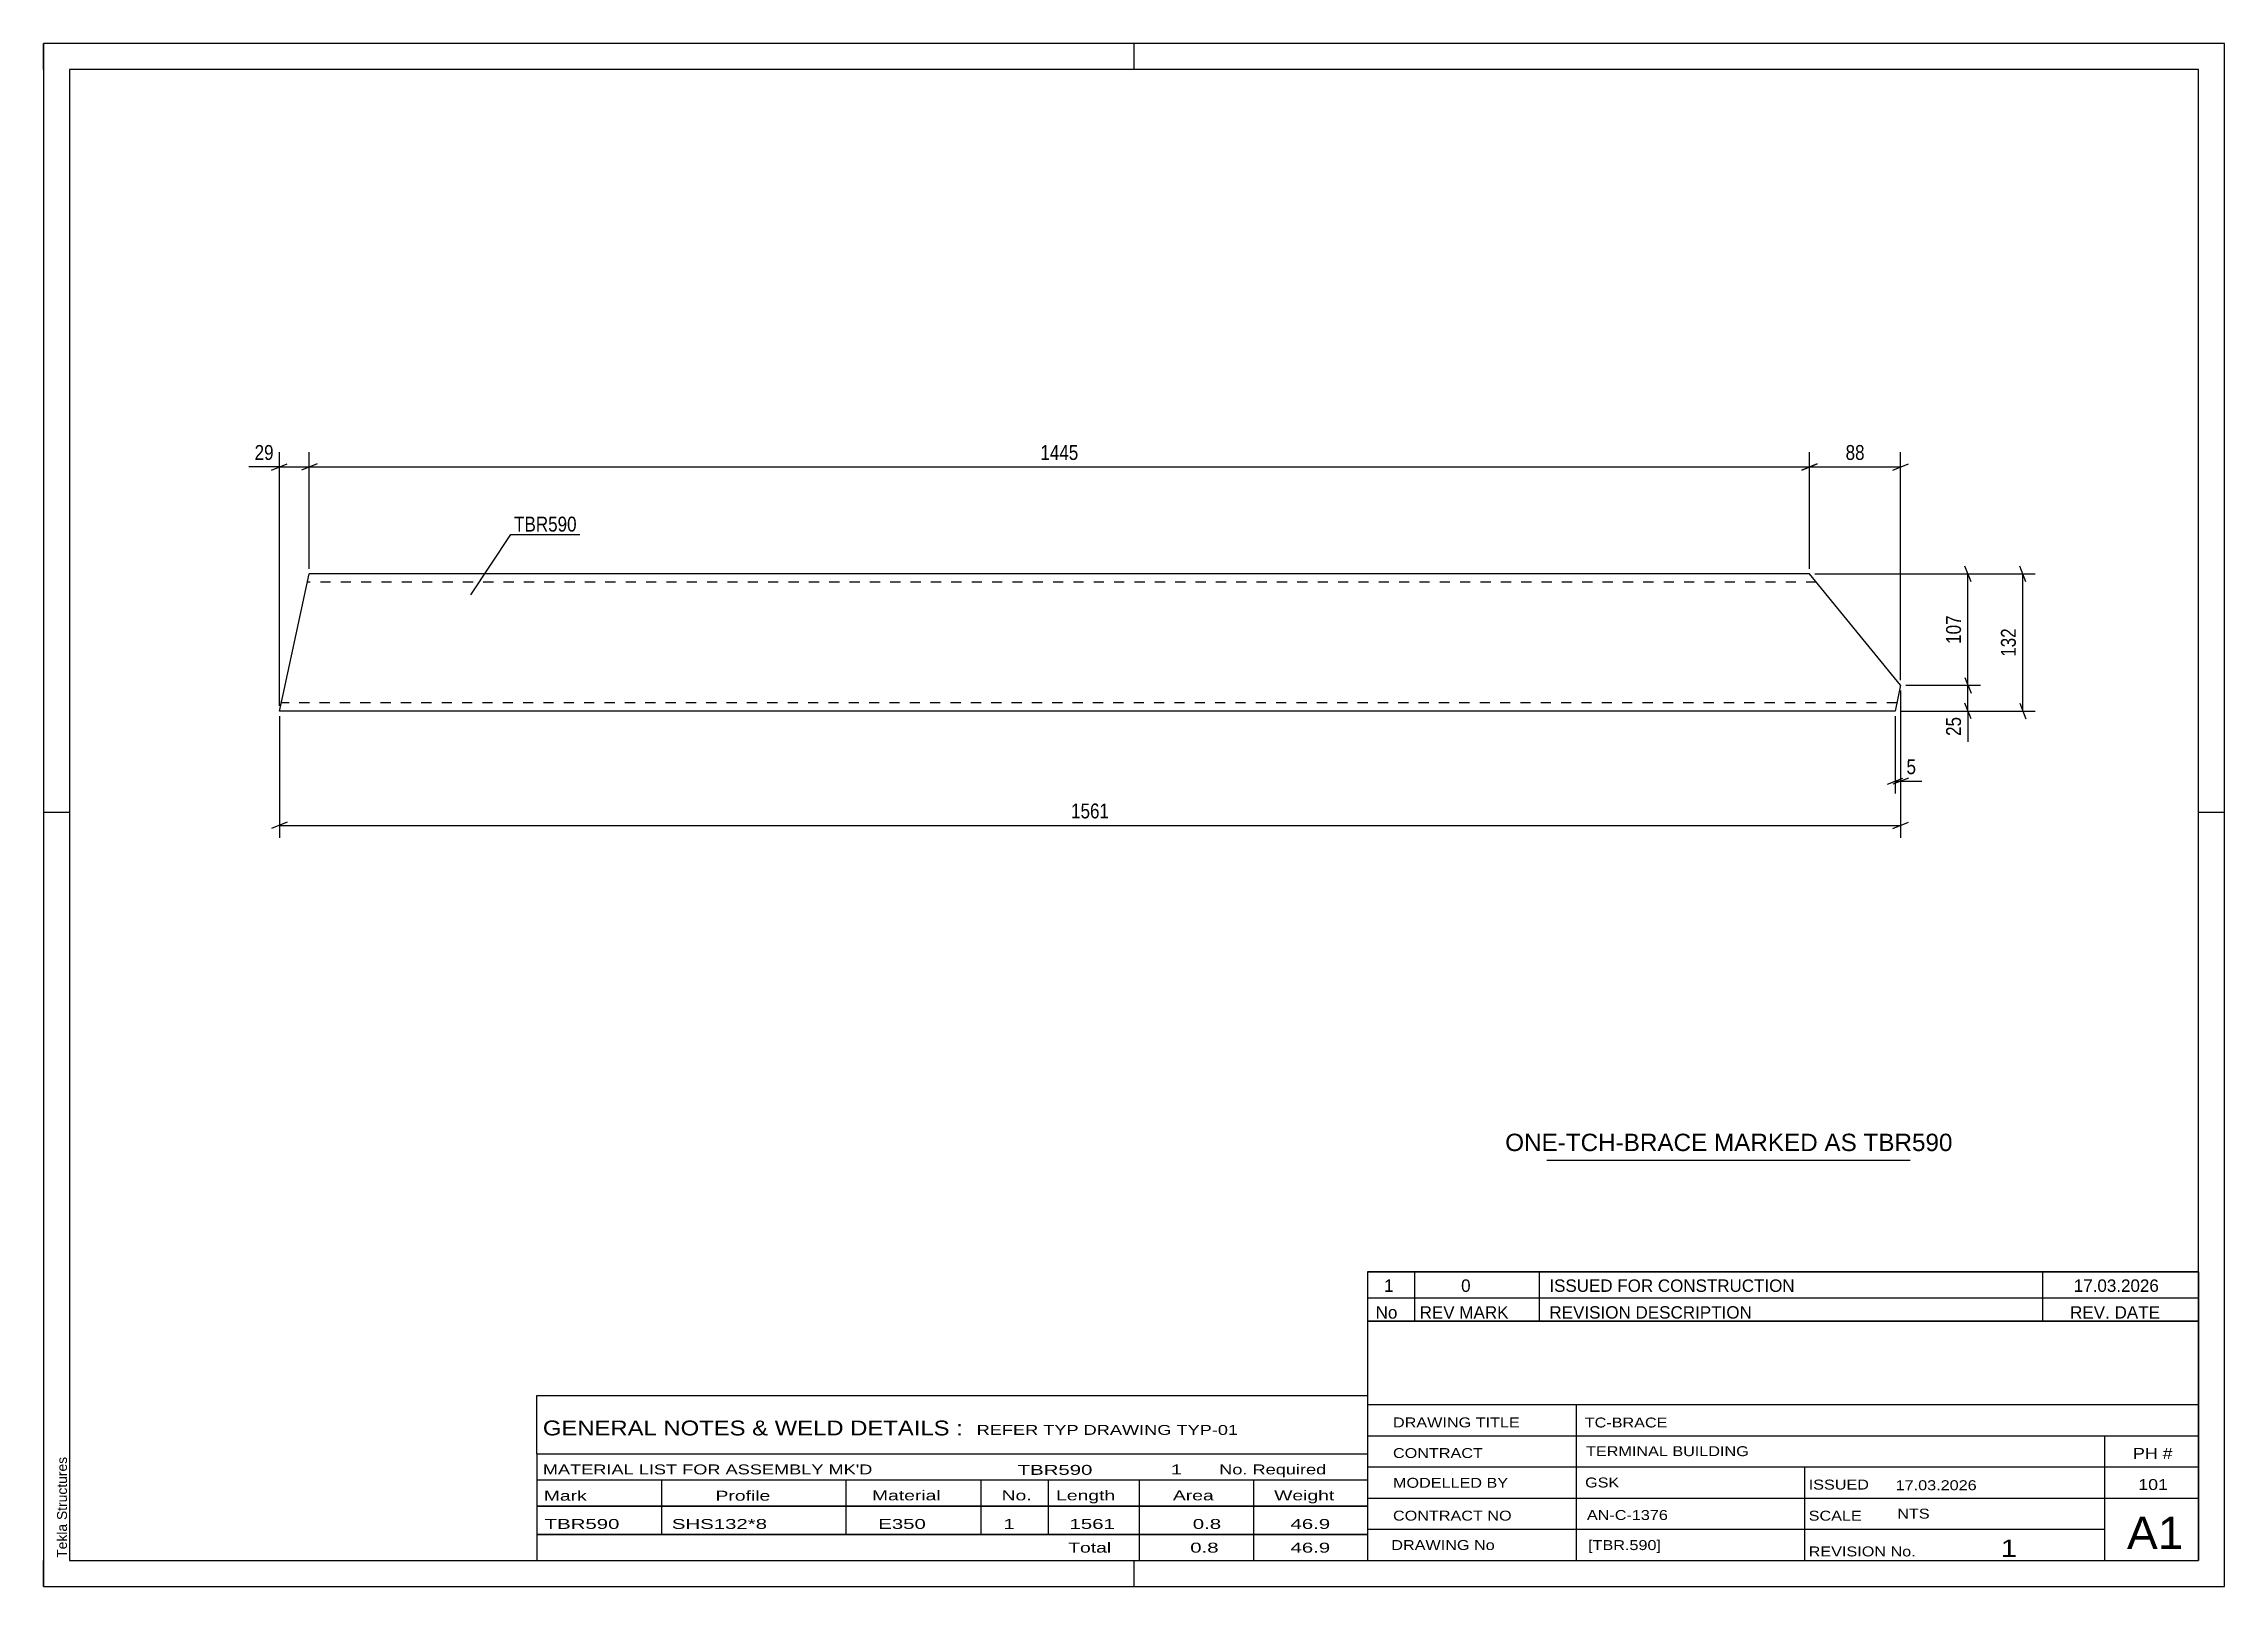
# Paper-space layout 'Layout1' of a CAD drawing. Header units: millimetres. Extents: x 0 to 420, y 0 to 297.
# The model-space entities are those that its viewports show. They can reach past a viewport. Long polylines and large blocks are cut down to what shows.
import ezdxf

# ---------------------------------------------------------------- set-up
doc = ezdxf.new("R2010")
doc.units = ezdxf.units.MM
doc.linetypes.add('DXK_LINE_DOT2', pattern=[3.9198, 1.9599, -1.9599])
doc.layers.add('Viewport layer', color=7, linetype='Continuous', plot=False)
doc.styles.add('Arial', font='ARIAL.TTF', dxfattribs={"height": 0.2})
doc.styles.add('Arial Narrow', font='ARIALN.TTF', dxfattribs={"height": 0.2})

# ---------------------------------------------------------------- blocks, each defined once
blk = doc.blocks.new('Unknown-584891435-1162')
at = {"color": 5, "linetype": 'Continuous'}
for p, q in [((420, 297), (0, 297)), ((0, 297), (0, 0)), ((0, 292), (0, 297)), ((210, 292), (210, 297)), ((420, 0), (420, 297)), ((415, 292), (5, 292)), ((5, 292), (5, 5)), ((415, 5), (415, 292)), ((5, 149), (0, 149)), ((420, 149), (415, 149)), ((0, 0), (0, 5)), ((5, 5), (415, 5)), ((210, 0), (210, 5)), ((0, 0), (420, 0))]:
    blk.add_line(p, q, dxfattribs=at)
at = {"color": 174, "linetype": 'Continuous', "style": 'Arial'}
blk.add_text('Tekla Structures', height=1.9102, rotation=90, dxfattribs=at).set_placement((4.5, 5.5))
blk = doc.blocks.new('Part-584891435-1271 - 1253')
at = {"color": 2, "linetype": 'Continuous'}
for p, q in [((46.11, 171.7), (51.16, 194.9)), ((340.1, 194.9), (51.16, 194.9)), ((357.65, 173.48), (340.1, 194.9)), ((357.65, 173.48), (356.59, 168.5)), ((45.42, 168.5), (46.11, 171.7)), ((356.59, 168.5), (45.42, 168.5))]:
    blk.add_line(p, q, dxfattribs=at)
at = {"color": 7, "linetype": 'DXK_LINE_DOT2'}
for p, q in [((341.41, 193.3), (50.81, 193.3)), ((45.47, 168.74), (46.11, 171.7)), ((45.77, 170.1), (45.79, 170.22)), ((356.93, 170.1), (45.77, 170.1))]:
    blk.add_line(p, q, dxfattribs=at)
blk = doc.blocks.new('StraightDimension-584891435-2031 - 1253')
at = {"color": 7, "linetype": 'Continuous'}
for p, q in [((357.65, 172.48), (357.65, 144.1)), ((45.42, 167.5), (45.42, 144.1)), ((46.92, 147.1), (43.92, 145.9)), ((356.15, 145.9), (359.15, 147.1)), ((45.42, 146.5), (357.65, 146.5))]:
    blk.add_line(p, q, dxfattribs=at)
at = {"color": 0}
blk.add_wipeout([(205.79, 147.25), (205.79, 151.45), (197.28, 151.45), (197.28, 147.25)], dxfattribs=at)
at = {"color": 3, "style": 'Arial Narrow'}
blk.add_text('1561', height=2.863, dxfattribs=at).set_placement((197.88, 147.85))
blk = doc.blocks.new('StraightDimension-584891435-1760 - 1253')
at = {"color": 7, "linetype": 'Continuous'}
for p, q in [((43.92, 214.91), (46.92, 216.11)), ((45.42, 169.5), (45.42, 218.36)), ((45.42, 215.51), (51.16, 215.51)), ((52.66, 216.11), (49.66, 214.91)), ((51.16, 195.9), (51.16, 218.36))]:
    blk.add_line(p, q, dxfattribs=at)
at = {"color": 0}
blk.add_wipeout([(44.89, 216.26), (44.89, 220.46), (40.04, 220.46), (40.04, 216.26)], dxfattribs=at)
at = {"color": 7, "linetype": 'Continuous'}
blk.add_line((45.42, 215.51), (39.51, 215.51), dxfattribs=at)
blk.add_line((45.42, 215.51), (39.51, 215.51), dxfattribs=at)
at = {"color": 3, "style": 'Arial Narrow'}
blk.add_text('29', height=2.863, dxfattribs=at).set_placement((40.64, 216.86))
blk = doc.blocks.new('StraightDimension-584891435-1758 - 1253')
at = {"color": 7, "linetype": 'Continuous'}
for p, q in [((341.6, 216.11), (338.6, 214.91)), ((340.1, 195.9), (340.1, 218.36)), ((340.1, 215.51), (357.65, 215.51)), ((356.15, 214.91), (359.15, 216.11)), ((357.65, 174.48), (357.65, 218.36))]:
    blk.add_line(p, q, dxfattribs=at)
at = {"color": 0}
blk.add_wipeout([(351.3, 216.26), (351.3, 220.46), (346.45, 220.46), (346.45, 216.26)], dxfattribs=at)
at = {"color": 3, "style": 'Arial Narrow'}
blk.add_text('88', height=2.863, dxfattribs=at).set_placement((347.05, 216.86))
blk = doc.blocks.new('StraightDimension-584891435-1759 - 1253')
at = {"color": 7, "linetype": 'Continuous'}
for p, q in [((52.66, 216.11), (49.66, 214.91)), ((51.16, 195.9), (51.16, 218.36)), ((51.16, 215.51), (340.1, 215.51)), ((338.6, 214.91), (341.6, 216.11)), ((340.1, 195.9), (340.1, 218.36))]:
    blk.add_line(p, q, dxfattribs=at)
at = {"color": 0}
blk.add_wipeout([(199.89, 216.26), (199.89, 220.46), (191.37, 220.46), (191.37, 216.26)], dxfattribs=at)
at = {"color": 3, "style": 'Arial Narrow'}
blk.add_text('1445', height=2.863, dxfattribs=at).set_placement((191.97, 216.86))
blk = doc.blocks.new('StraightDimension-584891435-2003 - 1253')
at = {"color": 7, "linetype": 'Continuous'}
for p, q in [((357.65, 172.48), (357.65, 152.61)), ((356.59, 167.5), (356.59, 152.61)), ((355.09, 154.41), (358.09, 155.61)), ((359.15, 155.61), (356.15, 154.41)), ((356.59, 155.01), (357.65, 155.01))]:
    blk.add_line(p, q, dxfattribs=at)
at = {"color": 0}
blk.add_wipeout([(361.2, 155.76), (361.2, 159.96), (358.18, 159.96), (358.18, 155.76)], dxfattribs=at)
at = {"color": 7, "linetype": 'Continuous'}
blk.add_line((357.65, 155.01), (361.73, 155.01), dxfattribs=at)
blk.add_line((357.65, 155.01), (361.73, 155.01), dxfattribs=at)
at = {"color": 3, "style": 'Arial Narrow'}
blk.add_text('5', height=2.86, dxfattribs=at).set_placement((358.78, 156.36))
blk = doc.blocks.new('StraightDimension-584891435-2344 - 1253')
at = {"color": 7, "linetype": 'Continuous'}
for p, q in [((341.1, 194.9), (373.02, 194.9)), ((371.22, 193.4), (370.02, 196.4)), ((370.62, 173.48), (370.62, 194.9)), ((358.65, 173.48), (373.02, 173.48)), ((370.02, 174.98), (371.22, 171.98))]:
    blk.add_line(p, q, dxfattribs=at)
at = {"color": 0}
blk.add_wipeout([(369.87, 187.53), (365.67, 187.53), (365.67, 180.85), (369.87, 180.85)], dxfattribs=at)
at = {"color": 3, "style": 'Arial Narrow'}
blk.add_text('107', height=2.863, rotation=90.0002, dxfattribs=at).set_placement((369.27, 181.45))
blk = doc.blocks.new('StraightDimension-584891435-2345 - 1253')
at = {"color": 7, "linetype": 'Continuous'}
for p, q in [((358.65, 173.48), (373.02, 173.48)), ((370.02, 174.98), (371.22, 171.98)), ((370.62, 168.5), (370.62, 173.48)), ((357.59, 168.5), (373.02, 168.5)), ((371.22, 167), (370.02, 170))]:
    blk.add_line(p, q, dxfattribs=at)
at = {"color": 0}
blk.add_wipeout([(369.87, 167.97), (365.67, 167.97), (365.67, 163.12), (369.87, 163.12)], dxfattribs=at)
at = {"color": 7, "linetype": 'Continuous'}
blk.add_line((370.62, 168.5), (370.62, 162.59), dxfattribs=at)
blk.add_line((370.62, 168.5), (370.62, 162.59), dxfattribs=at)
at = {"color": 3, "style": 'Arial Narrow'}
blk.add_text('25', height=2.863, rotation=90.0002, dxfattribs=at).set_placement((369.27, 163.72))
blk = doc.blocks.new('StraightDimension-584891435-2374 - 1253')
at = {"color": 7, "linetype": 'Continuous'}
for p, q in [((341.1, 194.9), (383.58, 194.9)), ((381.78, 193.4), (380.58, 196.4)), ((381.18, 168.5), (381.18, 194.9)), ((357.59, 168.5), (383.58, 168.5)), ((380.58, 170), (381.78, 167))]:
    blk.add_line(p, q, dxfattribs=at)
at = {"color": 0}
blk.add_wipeout([(380.43, 185.04), (376.23, 185.04), (376.23, 178.36), (380.43, 178.36)], dxfattribs=at)
at = {"color": 3, "style": 'Arial Narrow'}
blk.add_text('132', height=2.863, rotation=90.0002, dxfattribs=at).set_placement((379.83, 178.96))
blk = doc.blocks.new('Unknown-584891435-2425')
at = {"color": 7, "linetype": 'Continuous'}
for p, q in [((255, 51.05), (255, 5)), ((255, 51.05), (415, 51.05)), ((415, 51), (415, 5)), ((255, 35), (415, 35)), ((295.14, 35), (295.14, 5)), ((255, 29), (415, 29)), ((397, 5.05), (397, 29.05)), ((255, 23), (415, 23)), ((339.14, 23), (339.14, 5)), ((255, 17), (415, 17)), ((255, 11), (397, 11)), ((255, 5), (415, 5))]:
    blk.add_line(p, q, dxfattribs=at)
at = {"color": 7, "style": 'Arial Narrow'}
for s, height, width, p in [('DRAWING TITLE', 1.9089, 1.425378, (259.88, 30.61)), ('TC-BRACE', 1.909, 1.425378, (296.81, 30.59)), ('CONTRACT', 1.909, 1.425378, (259.88, 24.71)), ('TERMINAL BUILDING', 1.9089, 1.425378, (297.06, 25.07)), ('MODELLED BY', 1.9089, 1.425378, (259.88, 18.98)), ('GSK', 1.909, 1.425378, (296.88, 19.04)), ('ISSUED', 1.909, 1.425378, (339.94, 18.64)), ('17.03.2026', 1.909, 1.425378, (356.69, 18.52)), ('CONTRACT NO', 1.9089, 1.425378, (259.88, 12.66)), ('AN-C-1376', 1.909, 1.425378, (297.23, 12.78)), ('SCALE', 1.909, 1.425378, (339.94, 12.65)), ('A1', 6.204, 1.25, (401.24, 7.2)), ('DRAWING No', 1.909, 1.425378, (259.56, 7)), ('[TBR.590]', 1.909, 1.425378, (297.46, 6.99)), ('1', 3.34, 1.5, (376.91, 5.68)), ('REVISION No.', 1.9089, 1.425378, (339.94, 5.77))]:
    blk.add_text(s, height=height, dxfattribs=dict(at, width=width)).set_placement(p)
at = {"color": 7, "linetype": 'Continuous', "style": 'Arial Narrow'}
for s, height, width, p in [('PH #', 2.1, 1.42538, (402.4, 24.55)), ('101', 2.1, 1.42538, (403.41, 18.55)), ('NTS', 1.909, 1.425378, (357, 13.05))]:
    blk.add_text(s, height=height, dxfattribs=dict(at, width=width)).set_placement(p)
blk = doc.blocks.new('Unknown-584891435-2426')
at = {"color": 7, "linetype": 'Continuous'}
for p, q in [((255, 60.55), (415, 60.55)), ((415, 60.55), (255, 60.55)), ((255, 60.55), (255, 55.55)), ((264, 60.55), (264, 55.55)), ((288, 60.55), (288, 55.55)), ((385, 60.55), (385, 55.55)), ((415, 60.55), (415, 55.55)), ((255, 55.55), (415, 55.55)), ((255, 55.55), (255, 51.05)), ((255, 55.55), (415, 55.55)), ((264, 55.55), (264, 51.05)), ((288, 55.55), (288, 51.05)), ((385, 55.55), (385, 51.05)), ((415, 55.55), (415, 51.05)), ((415, 51.05), (255, 51.05))]:
    blk.add_line(p, q, dxfattribs=at)
at = {"color": 7, "linetype": 'Continuous', "style": 'Arial Narrow'}
for s, height, width, p in [('1', 2.39, 1.196471, (258.16, 56.7)), ('0', 2.39, 1.196471, (273, 56.7)), ('ISSUED FOR CONSTRUCTION', 2.3861, 1.196471, (290, 56.7)), ('17.03.2026', 2.386, 1.196471, (391, 56.7)), ('No', 2.386, 1.2, (256.54, 51.55)), ('REV MARK', 2.386, 1.2, (265, 51.55)), ('REVISION DESCRIPTION', 2.3861, 1.2, (290, 51.55)), ('REV. DATE', 2.386, 1.2, (390.28, 51.55))]:
    blk.add_text(s, height=height, dxfattribs=dict(at, width=width)).set_placement(p)
blk = doc.blocks.new('Unknown-584891435-2427')
at = {"color": 7, "linetype": 'Continuous'}
for p, q in [((95, 36.75), (255, 36.75)), ((95, 25.5), (95, 36.75)), ((255, 36.75), (255, 25.5)), ((95, 25.5), (255, 25.5)), ((95, 25.5), (95, 20.5)), ((255, 25.5), (255, 20.5)), ((95, 20.5), (255, 20.5)), ((95, 20.5), (95, 15.5)), ((119, 20.5), (119, 15.5)), ((154.5, 20.5), (154.5, 15.5)), ((180.5, 20.5), (180.5, 15.5)), ((193.5, 20.5), (193.5, 15.5)), ((211, 20.5), (211, 15.5)), ((233, 20.5), (233, 15.5)), ((255, 20.5), (255, 15.5)), ((95, 15.5), (255, 15.5)), ((95, 15.45), (95, 10.05)), ((95, 15.45), (255, 15.45)), ((119, 15.5), (119, 10)), ((154.5, 15.5), (154.5, 10)), ((180.5, 15.5), (180.5, 10)), ((193.5, 15.5), (193.5, 10)), ((211, 15.5), (211, 10)), ((233, 15.5), (233, 10)), ((255, 15.45), (255, 10.05)), ((95, 10.05), (255, 10.05)), ((95, 10), (255, 10)), ((95, 10), (95, 5)), ((211, 10), (211, 5)), ((233, 10), (233, 5)), ((255, 10), (255, 5)), ((95, 5), (255, 5))]:
    blk.add_line(p, q, dxfattribs=at)
at = {"color": 7, "style": 'Arial Narrow'}
for s, height, width, p in [('GENERAL NOTES & WELD DETAILS :', 2.8633, 1.4, (96.15, 29.06)), ('REFER TYP DRAWING TYP-01', 1.9089, 1.6, (179.7, 29.16)), ("MATERIAL LIST FOR ASSEMBLY MK'D", 1.9089, 1.6, (96.15, 21.56)), ('TBR590', 1.909, 1.794707, (187.59, 21.47)), ('1', 1.91, 1.794707, (217.08, 21.56)), ('No. Required', 1.9089, 1.6, (226.41, 21.56)), ('Mark', 1.909, 1.7, (96.34, 16.5)), ('Profile', 1.909, 1.7, (129.41, 16.5)), ('Material', 1.909, 1.7, (159.54, 16.56)), ('No.', 1.909, 1.7, (184.5, 16.56)), ('Length', 1.909, 1.7, (195, 16.56)), ('Area', 1.909, 1.7, (217.5, 16.56)), ('Weight', 1.909, 1.7, (237, 16.56))]:
    blk.add_text(s, height=height, dxfattribs=dict(at, width=width)).set_placement(p)
at = {"color": 7, "linetype": 'Continuous', "style": 'Arial Narrow'}
for s, height, width, p in [('TBR590', 1.909, 1.794707, (96.5, 11.06)), ('SHS132*8', 1.909, 1.794707, (121, 11.06)), ('E350', 1.909, 1.794707, (160.74, 11.06)), ('1', 1.91, 1.794707, (184.86, 11.06)), ('1561', 1.909, 1.794707, (197.58, 11.06)), ('0.8', 1.909, 1.794707, (221.32, 11.06)), ('46.9', 1.909, 1.794707, (240.14, 11.06)), ('Total', 1.909, 1.7, (197.33, 6.5)), ('0.8', 1.909, 1.794707, (220.83, 6.5)), ('46.9', 1.909, 1.794707, (240.14, 6.5))]:
    blk.add_text(s, height=height, dxfattribs=dict(at, width=width)).set_placement(p)
blk = doc.blocks.new('Unknown-584891435-2428')
at = {"color": 7, "linetype": 'Continuous'}
blk.add_line((289.5, 82.05), (359.5, 82.05), dxfattribs=at)
at = {"color": 7, "style": 'Arial'}
blk.add_text('ONE-TCH-BRACE MARKED AS TBR590', height=3.3428, dxfattribs=at).set_placement((281.49, 83.8))
blk = doc.blocks.new('Mark-584891435-1266 - 1253')
at = {"color": 0}
blk.add_wipeout([(102.66, 203.07), (102.66, 206.07), (90.61, 206.07), (90.61, 203.07)], dxfattribs=at)
blk.add_wipeout([(102.66, 203.07), (102.66, 206.07), (90.61, 206.07), (90.61, 203.07)], dxfattribs=at)
at = {"color": 30, "linetype": 'Continuous'}
for p, q in [((82.27, 190.91), (90.01, 202.47)), ((90.01, 202.47), (103.26, 202.47))]:
    blk.add_line(p, q, dxfattribs=at)
at = {"color": 3, "style": 'Arial Narrow'}
blk.add_text('TBR590', height=2.863, dxfattribs=at).set_placement((90.61, 203.07))

msp = doc.modelspace()

# ---------------------------------------------------------------- block references
for name in ['Unknown-584891435-1162', 'Part-584891435-1271 - 1253', 'Unknown-584891435-2428', 'Unknown-584891435-2426', 'Unknown-584891435-2425', 'Unknown-584891435-2427']:
    msp.add_blockref(name, (0, 0))

# ---------------------------------------------------------------- next in the draw order: block references
msp.add_blockref('StraightDimension-584891435-2031 - 1253', (0, 0))

# ---------------------------------------------------------------- next in the draw order: block references
for name in ['StraightDimension-584891435-1760 - 1253', 'StraightDimension-584891435-1758 - 1253']:
    msp.add_blockref(name, (0, 0))

# ---------------------------------------------------------------- next in the draw order: block references
for name in ['StraightDimension-584891435-1759 - 1253', 'StraightDimension-584891435-2003 - 1253']:
    msp.add_blockref(name, (0, 0))

# ---------------------------------------------------------------- next in the draw order: block references
for name in ['Mark-584891435-1266 - 1253', 'StraightDimension-584891435-2344 - 1253']:
    msp.add_blockref(name, (0, 0))

# ---------------------------------------------------------------- next in the draw order: block references
msp.add_blockref('StraightDimension-584891435-2345 - 1253', (0, 0))

# ---------------------------------------------------------------- next in the draw order: block references
msp.add_blockref('StraightDimension-584891435-2374 - 1253', (0, 0))

psp = doc.layouts.get("Layout1")

# ---------------------------------------------------------------- viewports
at = {"layer": 'Viewport layer', "view_target_point": (210, 148.5)}
psp.add_viewport(center=(210, 148.5), size=(420, 297), view_center_point=(0, 0), view_height=297, dxfattribs=at)

doc.saveas('drawing.dxf')
